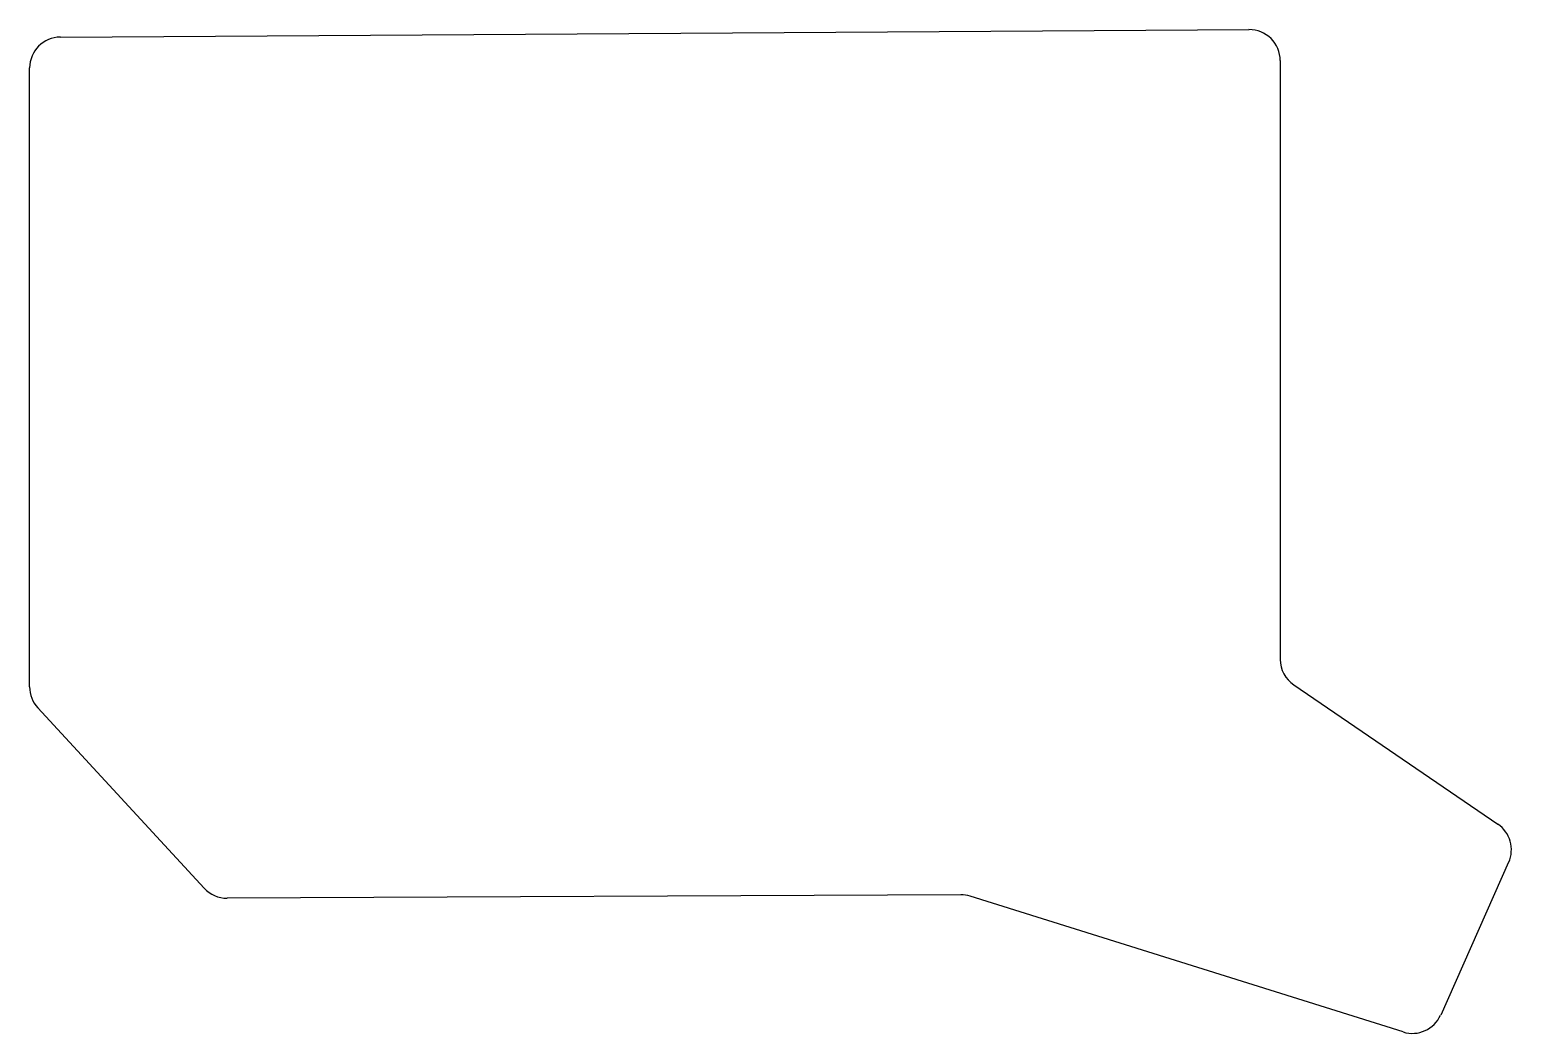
# Model space of a CAD drawing. Header units: millimetres. Extents: x -14 to 177, y -32 to 98.
import ezdxf

# ---------------------------------------------------------------- set-up
doc = ezdxf.new("R2010")
doc.units = ezdxf.units.MM

msp = doc.modelspace()

# ---------------------------------------------------------------- linework, layer by layer
for p, q in [((-10.27, 97.02), (143.23, 97.98)), ((147.25, 93.98), (147.25, 16.61)), ((-14.25, 13.06), (-14.25, 93.02)), ((149, 13.31), (175.36, -4.68)), ((8.3, -12.95), (-13.19, 10.35)), ((176.76, -9.61), (167.98, -29.34)), ((105.99, -13.79), (11.26, -14.24)), ((163.13, -31.53), (107.2, -13.98))]:
    msp.add_line(p, q)
for centre, start, end in [((143.25, 93.98), 0, 90.3548), ((-10.25, 93.02), 90.3548, 180), ((151.25, 16.61), 180, 235.7008), ((-10.25, 13.06), 180, 222.6863), ((173.11, -7.98), 336, 55.7008), ((11.24, -10.24), 222.6863, 270.2719), ((106.01, -17.79), 72.5763, 90.2719), ((164.32, -27.71), 252.5763, 336)]:
    msp.add_arc(centre, 4, start, end)

doc.saveas('drawing.dxf')
